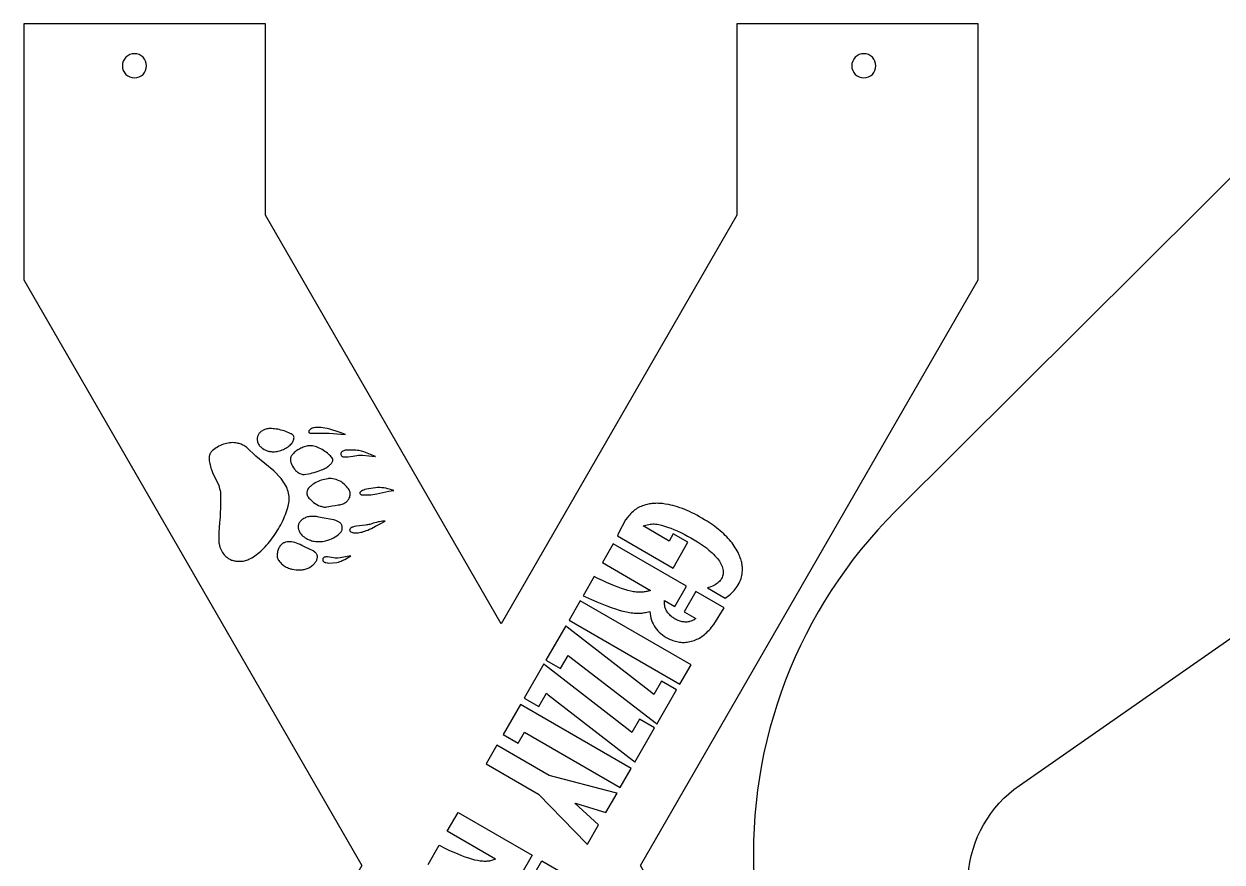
# Model space of a CAD drawing. Extents: x -11.6 to 11.6, y -11.6 to 11.6.
# Drawn here: x -11.62 to -1.7, y 4.68 to 11.62 of the extents above; entities that cross this region are included whole.
import ezdxf

# ---------------------------------------------------------------- set-up
doc = ezdxf.new("R2010")
doc.units = 0
doc.layers.get('0').update_dxf_attribs({"linetype": 'CONTINUOUS'})
doc.layers.add('LAYER_1', color=18, linetype='CONTINUOUS')

msp = doc.modelspace()

# ---------------------------------------------------------------- linework, layer by layer
msp.add_lwpolyline([(-3.3783, 5.3186), (0.9543, 8.3377), (-1.3386, 10.641), (-4.4046, 7.5889, 0.447445), (-4.0839, 1.6326), (0.6384, -2.1515, 0.962124), (1.6201, -1.0188), (-3.4902, 3.7683, -0.476976)], format="xyb", close=True)
at = {"layer": 'LAYER_1'}
for points in [[(-7.6722, 6.6561), (-9.625, 10.0409), (-9.625, 11.625), (-11.625, 11.625), (-11.625, 9.5053), (-8.8267, 4.655), (-11.625, -0.1953), (-11.625, -2.315), (-9.625, -2.315), (-9.625, -0.7309), (-7.6722, 2.6539), (-5.7195, -0.7309), (-5.7195, -2.315), (-3.7195, -2.315), (-3.7195, -0.1953), (-6.5178, 4.655), (-3.7195, 9.5053), (-3.7195, 11.625), (-5.7195, 11.625), (-5.7195, 10.0409)], [(-9.6917, 8.202), (-9.6924, 8.1969), (-9.6928, 8.1908), (-9.6928, 8.1846), (-9.6925, 8.1788), (-9.6913, 8.1708), (-9.6897, 8.1633), (-9.6875, 8.1563), (-9.6848, 8.1496), (-9.6814, 8.1433), (-9.6775, 8.1373), (-9.673, 8.1315), (-9.6678, 8.126), (-9.6627, 8.1213), (-9.6574, 8.1168), (-9.652, 8.1125), (-9.6464, 8.1085), (-9.6347, 8.1012), (-9.6224, 8.0951), (-9.6162, 8.0924), (-9.6098, 8.09), (-9.6033, 8.0879), (-9.5968, 8.0861), (-9.5902, 8.0846), (-9.5835, 8.0834), (-9.5768, 8.0825), (-9.5701, 8.082), (-9.56, 8.0817), (-9.5496, 8.0821), (-9.5391, 8.0831), (-9.5285, 8.0847), (-9.5179, 8.087), (-9.5073, 8.0898), (-9.4967, 8.0931), (-9.4863, 8.097), (-9.476, 8.1014), (-9.4659, 8.1063), (-9.4561, 8.1117), (-9.4466, 8.1175), (-9.4375, 8.1237), (-9.4288, 8.1303), (-9.4206, 8.1374), (-9.4129, 8.1447), (-9.4071, 8.1511), (-9.4021, 8.1577), (-9.3978, 8.1644), (-9.3943, 8.1713), (-9.3915, 8.1784), (-9.3895, 8.1855), (-9.3883, 8.1927), (-9.3879, 8.2), (-9.3882, 8.2052), (-9.3892, 8.2097), (-9.3911, 8.2139), (-9.394, 8.2177), (-9.3982, 8.2215), (-9.4038, 8.2254), (-9.4109, 8.2295), (-9.4197, 8.2341), (-9.4314, 8.2396), (-9.4437, 8.2448), (-9.4565, 8.2496), (-9.4696, 8.254), (-9.4829, 8.2581), (-9.4964, 8.2617), (-9.5099, 8.2649), (-9.5233, 8.2676), (-9.5365, 8.2698), (-9.5493, 8.2716), (-9.5617, 8.2728), (-9.5736, 8.2734), (-9.5848, 8.2735), (-9.5952, 8.273), (-9.6048, 8.2719), (-9.6133, 8.2702), (-9.6215, 8.2679), (-9.6292, 8.2653), (-9.6365, 8.2625), (-9.6434, 8.2594), (-9.6499, 8.256), (-9.656, 8.2523), (-9.6616, 8.2484), (-9.6668, 8.2442), (-9.6715, 8.2397), (-9.6758, 8.235), (-9.6796, 8.2301), (-9.683, 8.2249), (-9.6859, 8.2195), (-9.6883, 8.2139), (-9.6903, 8.2081)], [(-9.2567, 8.2637), (-9.2608, 8.2592), (-9.2638, 8.2549), (-9.2657, 8.251), (-9.2663, 8.2476), (-9.2659, 8.2446), (-9.2648, 8.2419), (-9.263, 8.2396), (-9.2606, 8.2378), (-9.2549, 8.2345), (-9.096, 8.2359), (-8.9991, 8.2282), (-8.9611, 8.2256), (-9.0054, 8.2409), (-9.0387, 8.2522), (-9.0672, 8.2614), (-9.0917, 8.2686), (-9.113, 8.2741), (-9.132, 8.278), (-9.1497, 8.2806), (-9.1667, 8.282), (-9.184, 8.2825), (-9.1982, 8.2823), (-9.2105, 8.2817), (-9.2211, 8.2804), (-9.2302, 8.2786), (-9.2381, 8.2761), (-9.245, 8.2728), (-9.2511, 8.2687)], [(-10.0885, 8.0514), (-10.0897, 8.0456), (-10.0908, 8.0388), (-10.0915, 8.0317), (-10.0918, 8.0252), (-10.0915, 8.0168), (-10.0905, 8.0069), (-10.0887, 7.9957), (-10.0864, 7.9836), (-10.0836, 7.9711), (-10.0803, 7.9586), (-10.0767, 7.9464), (-10.0728, 7.9349), (-10.064, 7.9103), (-10.0115, 7.8014), (-10.0076, 7.7887), (-10.0039, 7.7753), (-10.0004, 7.7609), (-9.997, 7.7457), (-9.9971, 7.6608), (-9.9975, 7.614), (-9.9985, 7.5767), (-10.0008, 7.5399), (-10.0046, 7.4949), (-10.0119, 7.4139), (-10.0118, 7.3721), (-10.0115, 7.3493), (-10.0106, 7.3332), (-10.0098, 7.3265), (-10.0086, 7.32), (-10.0052, 7.3057), (-10.0013, 7.2925), (-9.997, 7.2802), (-9.9921, 7.2687), (-9.9866, 7.2579), (-9.9805, 7.2477), (-9.9737, 7.238), (-9.9662, 7.2288), (-9.9579, 7.22), (-9.9518, 7.2141), (-9.9456, 7.2087), (-9.9393, 7.2037), (-9.933, 7.1992), (-9.9265, 7.195), (-9.9199, 7.1913), (-9.9131, 7.188), (-9.9061, 7.185), (-9.8989, 7.1825), (-9.8915, 7.1803), (-9.8838, 7.1785), (-9.8757, 7.1771), (-9.8674, 7.1759), (-9.8587, 7.1752), (-9.8497, 7.1747), (-9.8402, 7.1746), (-9.8285, 7.1748), (-9.8178, 7.1754), (-9.8078, 7.1765), (-9.7984, 7.1782), (-9.7892, 7.1803), (-9.7802, 7.1831), (-9.771, 7.1866), (-9.7615, 7.1907), (-9.7494, 7.1967), (-9.7372, 7.2035), (-9.7249, 7.211), (-9.7126, 7.2193), (-9.7002, 7.2283), (-9.6879, 7.238), (-9.6755, 7.2483), (-9.6632, 7.2592), (-9.651, 7.2707), (-9.6388, 7.2828), (-9.6268, 7.2954), (-9.6149, 7.3085), (-9.6031, 7.3221), (-9.5915, 7.3361), (-9.5801, 7.3506), (-9.5689, 7.3654), (-9.5579, 7.3805), (-9.5472, 7.396), (-9.5368, 7.4118), (-9.5267, 7.4278), (-9.5169, 7.4441), (-9.5075, 7.4605), (-9.4984, 7.4772), (-9.4897, 7.4939), (-9.4815, 7.5108), (-9.4736, 7.5278), (-9.4663, 7.5448), (-9.4594, 7.5619), (-9.453, 7.5789), (-9.4471, 7.5959), (-9.4418, 7.6129), (-9.437, 7.6297), (-9.4337, 7.6438), (-9.4311, 7.6578), (-9.4294, 7.6716), (-9.4286, 7.6853), (-9.4285, 7.6989), (-9.4293, 7.7123), (-9.4309, 7.7257), (-9.4333, 7.739), (-9.4366, 7.7522), (-9.4407, 7.7653), (-9.4457, 7.7784), (-9.4515, 7.7915), (-9.4582, 7.8045), (-9.4657, 7.8174), (-9.4741, 7.8304), (-9.4833, 7.8434), (-9.4954, 7.8597), (-9.5563, 7.9224), (-9.7052, 8.0465), (-9.7792, 8.1182), (-9.795, 8.1278), (-9.8029, 8.1323), (-9.8107, 8.1364), (-9.8184, 8.1401), (-9.8263, 8.1435), (-9.8343, 8.1464), (-9.8424, 8.149), (-9.8508, 8.1513), (-9.8595, 8.1532), (-9.8715, 8.1553), (-9.8837, 8.1565), (-9.896, 8.157), (-9.9086, 8.1566), (-9.9212, 8.1556), (-9.934, 8.1537), (-9.9467, 8.1512), (-9.9595, 8.1479), (-9.9721, 8.1439), (-9.9847, 8.1392), (-9.9971, 8.1338), (-10.0094, 8.1277), (-10.0214, 8.121), (-10.0331, 8.1137), (-10.0445, 8.1057), (-10.0555, 8.0971), (-10.0621, 8.0914), (-10.068, 8.0858), (-10.073, 8.0803), (-10.0773, 8.0748), (-10.081, 8.0692), (-10.0841, 8.0635), (-10.0865, 8.0576)], [(-9.4109, 8.0446), (-9.4141, 8.0385), (-9.4164, 8.0326), (-9.4178, 8.0269), (-9.4182, 8.0218), (-9.418, 8.0164), (-9.4174, 8.0108), (-9.4164, 8.0049), (-9.415, 7.999), (-9.4132, 7.9929), (-9.4111, 7.9867), (-9.406, 7.9743), (-9.3996, 7.9619), (-9.3922, 7.9498), (-9.3838, 7.9384), (-9.3794, 7.933), (-9.3747, 7.9278), (-9.3672, 7.9204), (-9.36, 7.914), (-9.3529, 7.9086), (-9.3459, 7.9041), (-9.3388, 7.9005), (-9.3316, 7.8978), (-9.3242, 7.8958), (-9.3166, 7.8947), (-9.303, 7.8933), (-9.2675, 7.8998), (-9.2524, 7.9028), (-9.2366, 7.9065), (-9.2204, 7.9108), (-9.2043, 7.9154), (-9.1886, 7.9204), (-9.1737, 7.9255), (-9.1601, 7.9307), (-9.1481, 7.9358), (-9.139, 7.9401), (-9.1304, 7.9446), (-9.1222, 7.9493), (-9.1145, 7.9542), (-9.1072, 7.9592), (-9.1005, 7.9643), (-9.0943, 7.9695), (-9.0886, 7.9748), (-9.0836, 7.9801), (-9.0791, 7.9854), (-9.0753, 7.9907), (-9.0721, 7.996), (-9.0695, 8.0013), (-9.0677, 8.0064), (-9.0666, 8.0115), (-9.0662, 8.0165), (-9.0664, 8.0188), (-9.0671, 8.0213), (-9.0696, 8.0268), (-9.0736, 8.0329), (-9.079, 8.0396), (-9.0857, 8.0467), (-9.0934, 8.0541), (-9.1021, 8.0617), (-9.1117, 8.0694), (-9.1219, 8.0771), (-9.1327, 8.0847), (-9.1439, 8.0921), (-9.1555, 8.0992), (-9.1671, 8.1059), (-9.1788, 8.112), (-9.1904, 8.1175), (-9.2017, 8.1222), (-9.2128, 8.1262), (-9.2229, 8.1288), (-9.2336, 8.1304), (-9.2466, 8.1314), (-9.2603, 8.1318), (-9.2658, 8.1317), (-9.2708, 8.1312), (-9.2757, 8.1305), (-9.2808, 8.1293), (-9.2934, 8.1257), (-9.303, 8.1225), (-9.3124, 8.1189), (-9.3217, 8.115), (-9.3308, 8.1108), (-9.3397, 8.1063), (-9.3483, 8.1015), (-9.3566, 8.0964), (-9.3645, 8.0912), (-9.372, 8.0858), (-9.3792, 8.0802), (-9.3858, 8.0744), (-9.392, 8.0686), (-9.3976, 8.0626), (-9.4027, 8.0566), (-9.4071, 8.0506)], [(-8.998, 8.0724), (-8.9995, 8.0679), (-9.0002, 8.0641), (-8.9993, 8.0593), (-8.9968, 8.0524), (-8.9949, 8.0487), (-8.9923, 8.0457), (-8.9891, 8.0432), (-8.985, 8.0413), (-8.9799, 8.0399), (-8.9737, 8.0389), (-8.9663, 8.0384), (-8.9576, 8.0383), (-8.9383, 8.0383), (-8.9003, 8.0459), (-8.8831, 8.049), (-8.8671, 8.0514), (-8.8531, 8.0528), (-8.8421, 8.0533), (-8.8218, 8.0533), (-8.7155, 8.0411), (-8.7141, 8.0425), (-8.8091, 8.0797), (-8.8283, 8.0853), (-8.8396, 8.0883), (-8.8511, 8.0908), (-8.8629, 8.0928), (-8.875, 8.0944), (-8.8876, 8.0954), (-8.9006, 8.096), (-8.9143, 8.0962), (-8.9286, 8.0959), (-8.9636, 8.0946), (-8.9749, 8.0904), (-8.9834, 8.0867), (-8.9869, 8.0847), (-8.99, 8.0825), (-8.9926, 8.0802), (-8.9948, 8.0778), (-8.9966, 8.0752)], [(-9.2765, 7.7642), (-9.2785, 7.7587), (-9.28, 7.7525), (-9.2811, 7.7459), (-9.2814, 7.7395), (-9.2811, 7.7324), (-9.2799, 7.7257), (-9.2778, 7.7191), (-9.2747, 7.7125), (-9.2705, 7.7057), (-9.265, 7.6986), (-9.2582, 7.6909), (-9.2499, 7.6824), (-9.2383, 7.6717), (-9.2258, 7.6618), (-9.2127, 7.6528), (-9.199, 7.6448), (-9.1851, 7.6378), (-9.171, 7.6321), (-9.164, 7.6297), (-9.157, 7.6277), (-9.1501, 7.626), (-9.1433, 7.6246), (-9.1344, 7.6235), (-9.1302, 7.6233), (-9.1257, 7.6235), (-9.115, 7.6248), (-9.1003, 7.6275), (-9.0729, 7.6325), (-9.0459, 7.6369), (-9.0208, 7.641), (-9.0097, 7.6433), (-8.9995, 7.6458), (-8.9903, 7.6484), (-8.9818, 7.6512), (-8.9741, 7.6543), (-8.9671, 7.6577), (-8.9608, 7.6614), (-8.955, 7.6655), (-8.9498, 7.6699), (-8.9451, 7.6747), (-8.9407, 7.6799), (-8.9368, 7.6856), (-8.9332, 7.6918), (-8.9298, 7.6985), (-8.9265, 7.7064), (-8.9244, 7.7137), (-8.9234, 7.7218), (-8.9231, 7.7319), (-8.9234, 7.7426), (-8.9238, 7.7467), (-8.9245, 7.7503), (-8.9256, 7.7538), (-8.9272, 7.7574), (-8.932, 7.766), (-8.9374, 7.774), (-8.9448, 7.7833), (-8.9537, 7.7933), (-8.9635, 7.8036), (-8.9737, 7.8134), (-8.9837, 7.8223), (-8.9929, 7.8298), (-9.0008, 7.8351), (-9.0133, 7.8418), (-9.0264, 7.8474), (-9.0398, 7.8521), (-9.0535, 7.8556), (-9.0673, 7.858), (-9.081, 7.8593), (-9.0878, 7.8595), (-9.0945, 7.8594), (-9.101, 7.859), (-9.1075, 7.8583), (-9.1214, 7.856), (-9.1353, 7.853), (-9.1491, 7.8494), (-9.1626, 7.8452), (-9.1758, 7.8404), (-9.1886, 7.8351), (-9.201, 7.8293), (-9.2128, 7.8231), (-9.2239, 7.8165), (-9.2343, 7.8097), (-9.2438, 7.8025), (-9.2525, 7.7951), (-9.2602, 7.7875), (-9.2668, 7.7798), (-9.2722, 7.772)], [(-8.8364, 7.7501), (-8.8391, 7.7472), (-8.8413, 7.7442), (-8.8428, 7.7414), (-8.8433, 7.7393), (-8.8429, 7.7373), (-8.8418, 7.7349), (-8.8401, 7.7325), (-8.8381, 7.7303), (-8.8328, 7.7256), (-8.8003, 7.7246), (-8.7841, 7.7244), (-8.7678, 7.7249), (-8.7515, 7.726), (-8.7353, 7.7278), (-8.7027, 7.7321), (-8.6014, 7.7541), (-8.5636, 7.7598), (-8.562, 7.7614), (-8.5899, 7.7696), (-8.6095, 7.775), (-8.6276, 7.7791), (-8.6448, 7.7821), (-8.6615, 7.784), (-8.6782, 7.7848), (-8.6955, 7.7845), (-8.7138, 7.7833), (-8.7336, 7.7811), (-8.7529, 7.7783), (-8.7704, 7.7752), (-8.7861, 7.7717), (-8.7999, 7.768), (-8.8118, 7.764), (-8.8219, 7.7597), (-8.8301, 7.755), (-8.8335, 7.7526)], [(-6.6267, 7.536), (-6.6413, 7.5167), (-6.7005, 7.4084), (-6.7075, 7.3855), (-6.2482, 7.1184), (-6.1248, 7.332), (-6.2461, 7.402), (-6.2811, 7.3413), (-6.4953, 7.467), (-6.4633, 7.4757), (-6.4499, 7.4791), (-6.4377, 7.4816), (-6.4264, 7.4832), (-6.4153, 7.4839), (-6.4041, 7.4838), (-6.3923, 7.4827), (-6.3793, 7.4808), (-6.3648, 7.4781), (-6.3538, 7.4757), (-6.3424, 7.4729), (-6.3186, 7.4661), (-6.2935, 7.4579), (-6.2673, 7.4483), (-6.2403, 7.4374), (-6.2127, 7.4254), (-6.1847, 7.4124), (-6.1565, 7.3985), (-6.1283, 7.3837), (-6.1004, 7.3683), (-6.073, 7.3523), (-6.0462, 7.3358), (-6.0204, 7.319), (-5.9956, 7.3019), (-5.9723, 7.2846), (-5.9505, 7.2674), (-5.9367, 7.2557), (-5.9238, 7.244), (-5.9118, 7.2324), (-5.9006, 7.2208), (-5.8903, 7.2092), (-5.8808, 7.1977), (-5.8721, 7.1862), (-5.8643, 7.1749), (-5.8574, 7.1636), (-5.8513, 7.1524), (-5.8461, 7.1414), (-5.8418, 7.1305), (-5.8382, 7.1198), (-5.8356, 7.1092), (-5.8338, 7.0988), (-5.8329, 7.0886), (-5.8328, 7.0786), (-5.8336, 7.0689), (-5.8352, 7.0593), (-5.8377, 7.0501), (-5.8411, 7.0411), (-5.8454, 7.0324), (-5.8505, 7.0239), (-5.8564, 7.0158), (-5.8632, 7.008), (-5.8709, 7.0006), (-5.8795, 6.9935), (-5.8889, 6.9867), (-5.8992, 6.9804), (-5.9104, 6.9744), (-5.9224, 6.9689), (-5.9353, 6.9638), (-5.9628, 6.9536), (-5.8156, 6.8686), (-5.7859, 6.8924), (-5.7724, 6.9035), (-5.7606, 6.9138), (-5.7502, 6.9238), (-5.7409, 6.9337), (-5.7324, 6.9439), (-5.7244, 6.9547), (-5.7166, 6.9665), (-5.7088, 6.9794), (-5.7014, 6.9929), (-5.6949, 7.0059), (-5.6895, 7.0187), (-5.6849, 7.0315), (-5.6811, 7.0444), (-5.6781, 7.0576), (-5.6759, 7.0712), (-5.6743, 7.0854), (-5.6736, 7.0955), (-5.6733, 7.1054), (-5.6733, 7.1153), (-5.6737, 7.1251), (-5.6745, 7.1348), (-5.6756, 7.1445), (-5.6772, 7.1543), (-5.6792, 7.1641), (-5.6815, 7.1739), (-5.6843, 7.1838), (-5.6874, 7.1939), (-5.691, 7.2041), (-5.6951, 7.2144), (-5.6995, 7.225), (-5.7097, 7.2469), (-5.7168, 7.2605), (-5.7243, 7.2739), (-5.7324, 7.2872), (-5.7409, 7.3003), (-5.75, 7.3133), (-5.7595, 7.3262), (-5.7697, 7.339), (-5.7803, 7.3516), (-5.7916, 7.3642), (-5.8034, 7.3767), (-5.8157, 7.3891), (-5.8287, 7.4015), (-5.8423, 7.4139), (-5.8565, 7.4262), (-5.8713, 7.4386), (-5.8868, 7.4509), (-5.9147, 7.4727), (-5.9661, 7.5057), (-5.9874, 7.5191), (-6.0085, 7.5319), (-6.0294, 7.544), (-6.0502, 7.5555), (-6.0707, 7.5663), (-6.0911, 7.5765), (-6.1113, 7.5861), (-6.1314, 7.595), (-6.1512, 7.6033), (-6.171, 7.611), (-6.1906, 7.6181), (-6.21, 7.6245), (-6.2294, 7.6304), (-6.2486, 7.6356), (-6.2676, 7.6402), (-6.2866, 7.6441), (-6.3121, 7.6486), (-6.3361, 7.6519), (-6.3589, 7.6538), (-6.3699, 7.6544), (-6.3807, 7.6546), (-6.3913, 7.6544), (-6.4018, 7.654), (-6.4122, 7.6533), (-6.4224, 7.6522), (-6.4327, 7.6508), (-6.4429, 7.6492), (-6.4633, 7.6449), (-6.4764, 7.6415), (-6.489, 7.6378), (-6.5009, 7.6337), (-6.5124, 7.6293), (-6.5234, 7.6245), (-6.5341, 7.6192), (-6.5443, 7.6134), (-6.5542, 7.6072), (-6.5638, 7.6004), (-6.5732, 7.5931), (-6.5824, 7.5852), (-6.5914, 7.5767), (-6.6003, 7.5675), (-6.6091, 7.5577), (-6.6179, 7.5472)], [(-9.3514, 7.4765), (-9.3537, 7.4669), (-9.3548, 7.4606), (-9.3545, 7.4569), (-9.3536, 7.4518), (-9.3502, 7.4391), (-9.3455, 7.4256), (-9.3429, 7.4196), (-9.3404, 7.4144), (-9.3357, 7.4069), (-9.3295, 7.3992), (-9.3222, 7.3915), (-9.3139, 7.3838), (-9.3049, 7.3765), (-9.2953, 7.3697), (-9.2853, 7.3635), (-9.2753, 7.3582), (-9.2632, 7.3527), (-9.2522, 7.3482), (-9.2418, 7.3447), (-9.2315, 7.342), (-9.2209, 7.3401), (-9.2095, 7.3389), (-9.197, 7.3383), (-9.1827, 7.3382), (-9.1649, 7.3385), (-9.1509, 7.3394), (-9.1385, 7.3412), (-9.1259, 7.3441), (-9.1088, 7.349), (-9.0922, 7.3548), (-9.0762, 7.3615), (-9.061, 7.3691), (-9.0466, 7.3773), (-9.0331, 7.3863), (-9.0207, 7.3959), (-9.015, 7.4009), (-9.0095, 7.4061), (-9.0031, 7.4127), (-8.998, 7.4187), (-8.9941, 7.4244), (-8.9912, 7.43), (-8.9893, 7.4357), (-8.9882, 7.4418), (-8.988, 7.4484), (-8.9884, 7.4559), (-8.989, 7.461), (-8.99, 7.4659), (-8.9913, 7.4706), (-8.9929, 7.475), (-8.9949, 7.4792), (-8.9973, 7.4832), (-9, 7.4869), (-9.003, 7.4905), (-9.0064, 7.4938), (-9.0102, 7.4969), (-9.0144, 7.4998), (-9.0189, 7.5025), (-9.0238, 7.505), (-9.0291, 7.5074), (-9.0408, 7.5115), (-9.0573, 7.5165), (-9.1536, 7.5338), (-9.1815, 7.5403), (-9.192, 7.5426), (-9.2023, 7.5443), (-9.2123, 7.5456), (-9.2221, 7.5465), (-9.2317, 7.5468), (-9.241, 7.5467), (-9.25, 7.5461), (-9.2588, 7.545), (-9.2674, 7.5435), (-9.2757, 7.5414), (-9.2838, 7.5389), (-9.2917, 7.536), (-9.2993, 7.5325), (-9.3066, 7.5286), (-9.3138, 7.5242), (-9.3207, 7.5193), (-9.3263, 7.5147), (-9.3314, 7.5099), (-9.3361, 7.5048), (-9.3403, 7.4994), (-9.3439, 7.4939), (-9.347, 7.4882), (-9.3495, 7.4824)], [(-8.9212, 7.4459), (-8.9234, 7.4428), (-8.9252, 7.4393), (-8.9264, 7.4357), (-8.9269, 7.4326), (-8.9267, 7.4302), (-8.9262, 7.428), (-8.9253, 7.4258), (-8.924, 7.4238), (-8.9224, 7.4219), (-8.9205, 7.4202), (-8.9159, 7.4171), (-8.91, 7.4145), (-8.9032, 7.4125), (-8.8954, 7.4111), (-8.8869, 7.4102), (-8.8775, 7.4099), (-8.8676, 7.4101), (-8.8571, 7.411), (-8.8462, 7.4124), (-8.835, 7.4144), (-8.8235, 7.417), (-8.8119, 7.4203), (-8.8002, 7.4241), (-8.7893, 7.4283), (-8.7767, 7.4336), (-8.7624, 7.44), (-8.7467, 7.4474), (-8.7123, 7.4646), (-8.6752, 7.4843), (-8.6325, 7.5076), (-8.6461, 7.5069), (-8.6557, 7.5061), (-8.6667, 7.5047), (-8.6788, 7.5026), (-8.6916, 7.5), (-8.7048, 7.497), (-8.7181, 7.4936), (-8.731, 7.4899), (-8.7433, 7.486), (-8.7608, 7.4804), (-8.7687, 7.4784), (-8.7767, 7.4766), (-8.7854, 7.4751), (-8.7955, 7.4737), (-8.8218, 7.4708), (-8.8699, 7.4659), (-8.8876, 7.4617), (-8.9011, 7.4582), (-8.906, 7.4567), (-8.9099, 7.4551), (-8.9132, 7.4533), (-8.916, 7.4513)], [(-9.5272, 7.237), (-9.5278, 7.2312), (-9.5282, 7.2252), (-9.5282, 7.2195), (-9.5279, 7.215), (-9.5266, 7.2081), (-9.5245, 7.2011), (-9.5217, 7.1941), (-9.5182, 7.1872), (-9.514, 7.1803), (-9.5092, 7.1735), (-9.5038, 7.1668), (-9.4978, 7.1603), (-9.4913, 7.154), (-9.4843, 7.1479), (-9.4768, 7.1421), (-9.4688, 7.1366), (-9.4605, 7.1314), (-9.4518, 7.1266), (-9.4427, 7.1221), (-9.4333, 7.1181), (-9.4264, 7.1156), (-9.4191, 7.1132), (-9.4114, 7.1112), (-9.4034, 7.1093), (-9.3866, 7.1063), (-9.3693, 7.1044), (-9.3519, 7.1035), (-9.3348, 7.1036), (-9.3265, 7.1041), (-9.3184, 7.1049), (-9.3107, 7.106), (-9.3034, 7.1074), (-9.2954, 7.1093), (-9.2876, 7.1117), (-9.2797, 7.1145), (-9.272, 7.1178), (-9.2645, 7.1214), (-9.2571, 7.1254), (-9.25, 7.1297), (-9.2431, 7.1343), (-9.2366, 7.1392), (-9.2304, 7.1443), (-9.2245, 7.1496), (-9.2192, 7.1551), (-9.2142, 7.1608), (-9.2098, 7.1666), (-9.206, 7.1725), (-9.2027, 7.1785), (-9.2, 7.1843), (-9.1978, 7.1898), (-9.1961, 7.1951), (-9.1948, 7.2002), (-9.194, 7.2052), (-9.1936, 7.2099), (-9.1938, 7.2145), (-9.1944, 7.219), (-9.1955, 7.2233), (-9.197, 7.2275), (-9.1991, 7.2316), (-9.2016, 7.2357), (-9.2046, 7.2396), (-9.2081, 7.2435), (-9.2121, 7.2473), (-9.2166, 7.2511), (-9.2296, 7.2615), (-9.2638, 7.2775), (-9.295, 7.2925), (-9.322, 7.306), (-9.3374, 7.3136), (-9.3523, 7.3201), (-9.3668, 7.3255), (-9.3809, 7.3298), (-9.3945, 7.3331), (-9.4076, 7.3353), (-9.4201, 7.3364), (-9.4321, 7.3365), (-9.4436, 7.3355), (-9.4544, 7.3334), (-9.4595, 7.332), (-9.4646, 7.3303), (-9.4694, 7.3283), (-9.4741, 7.3261), (-9.4786, 7.3236), (-9.4829, 7.3208), (-9.4871, 7.3178), (-9.491, 7.3145), (-9.4948, 7.3109), (-9.4984, 7.3071), (-9.5019, 7.303), (-9.5051, 7.2987), (-9.5088, 7.2928), (-9.5123, 7.2862), (-9.5156, 7.2789), (-9.5186, 7.271), (-9.5214, 7.2628), (-9.5237, 7.2543), (-9.5257, 7.2457)], [(-6.058, 6.9239), (-6.155, 6.756), (-6.058, 6.7008), (-6.074, 6.6903), (-6.0819, 6.6859), (-6.0913, 6.6814), (-6.1012, 6.6776), (-6.1104, 6.6747), (-6.1178, 6.6731), (-6.1254, 6.672), (-6.1332, 6.6713), (-6.141, 6.671), (-6.1489, 6.6712), (-6.1568, 6.6718), (-6.1648, 6.6728), (-6.1728, 6.6743), (-6.1808, 6.6761), (-6.1887, 6.6783), (-6.1966, 6.6809), (-6.2044, 6.6838), (-6.2122, 6.687), (-6.2198, 6.6906), (-6.2273, 6.6945), (-6.2347, 6.6987), (-6.2418, 6.7032), (-6.2488, 6.708), (-6.2556, 6.713), (-6.2621, 6.7183), (-6.2684, 6.7239), (-6.2745, 6.7296), (-6.2802, 6.7356), (-6.2856, 6.7418), (-6.2907, 6.7482), (-6.2954, 6.7548), (-6.2998, 6.7615), (-6.3037, 6.7685), (-6.3073, 6.7755), (-6.3104, 6.7827), (-6.3131, 6.79), (-6.3153, 6.7974), (-6.3173, 6.8069), (-6.3189, 6.8169), (-6.3197, 6.8264), (-6.3198, 6.834), (-6.3188, 6.8493), (-6.234, 6.801), (-6.1368, 6.9694), (-6.7438, 7.3199), (-6.8338, 7.164), (-6.436, 6.9324), (-6.4625, 6.9252), (-6.4707, 6.9232), (-6.4791, 6.9215), (-6.4877, 6.9201), (-6.4966, 6.919), (-6.5056, 6.9183), (-6.515, 6.9179), (-6.5245, 6.9178), (-6.5343, 6.9181), (-6.5444, 6.9188), (-6.5548, 6.9197), (-6.5654, 6.921), (-6.5763, 6.9227), (-6.5991, 6.9271), (-6.6232, 6.9329), (-6.6486, 6.9401), (-6.6754, 6.9488), (-6.7037, 6.959), (-6.7336, 6.9706), (-6.7651, 6.9838), (-6.7983, 6.9985), (-6.8333, 7.0148), (-6.8702, 7.0326), (-6.9009, 7.0478), (-6.9925, 6.8891), (-6.9719, 6.8798), (-6.9239, 6.8584), (-6.8788, 6.8389), (-6.8366, 6.8214), (-6.797, 6.8058), (-6.76, 6.792), (-6.7254, 6.7801), (-6.693, 6.7699), (-6.6627, 6.7615), (-6.6483, 6.7579), (-6.6343, 6.7548), (-6.6207, 6.752), (-6.6076, 6.7497), (-6.5949, 6.7477), (-6.5825, 6.7462), (-6.5705, 6.745), (-6.5589, 6.7443), (-6.5475, 6.7439), (-6.5365, 6.7439), (-6.5257, 6.7443), (-6.5152, 6.745), (-6.505, 6.7461), (-6.4949, 6.7476), (-6.4851, 6.7494), (-6.4755, 6.7515), (-6.4411, 6.7599), (-6.4384, 6.7392), (-6.4356, 6.7216), (-6.4316, 6.7044), (-6.4266, 6.6877), (-6.4206, 6.6716), (-6.4134, 6.656), (-6.4053, 6.641), (-6.3962, 6.6266), (-6.3861, 6.6129), (-6.375, 6.5997), (-6.363, 6.5873), (-6.35, 6.5755), (-6.3362, 6.5644), (-6.3214, 6.5541), (-6.3057, 6.5445), (-6.2892, 6.5357), (-6.2719, 6.5277), (-6.2602, 6.5229), (-6.2487, 6.5186), (-6.2374, 6.5149), (-6.2264, 6.5116), (-6.2155, 6.5089), (-6.2047, 6.5066), (-6.1941, 6.5049), (-6.1835, 6.5037), (-6.1729, 6.503), (-6.1624, 6.5028), (-6.1518, 6.503), (-6.1412, 6.5038), (-6.1305, 6.5051), (-6.1197, 6.5068), (-6.1088, 6.5091), (-6.0976, 6.5118), (-6.0855, 6.5152), (-6.0738, 6.519), (-6.0624, 6.5233), (-6.0512, 6.5281), (-6.0403, 6.5333), (-6.0297, 6.539), (-6.0192, 6.5452), (-6.0089, 6.552), (-5.9987, 6.5593), (-5.9886, 6.5672), (-5.9786, 6.5757), (-5.9687, 6.5848), (-5.9587, 6.5945), (-5.9487, 6.605), (-5.9387, 6.6161), (-5.9286, 6.6279), (-5.9091, 6.6513), (-5.825, 6.7894)], [(-9.1436, 7.2038), (-9.1464, 7.2003), (-9.1484, 7.1967), (-9.1495, 7.1925), (-9.1498, 7.1875), (-9.1495, 7.1823), (-9.149, 7.1801), (-9.1483, 7.1782), (-9.1459, 7.1747), (-9.1421, 7.1711), (-9.1384, 7.1684), (-9.1339, 7.1661), (-9.1293, 7.1642), (-9.125, 7.1631), (-9.1093, 7.1607), (-9.1029, 7.1597), (-9.0345, 7.1645), (-9.0206, 7.168), (-9.0134, 7.1701), (-9.0055, 7.1728), (-8.997, 7.1762), (-8.9878, 7.1802), (-8.9674, 7.1902), (-8.944, 7.203), (-8.9168, 7.2184), (-8.9186, 7.2202), (-9.0067, 7.2026), (-9.0257, 7.201), (-9.0362, 7.2006), (-9.048, 7.201), (-9.0617, 7.2024), (-9.0781, 7.2047), (-9.1115, 7.21), (-9.1244, 7.21), (-9.1311, 7.2097), (-9.136, 7.2087), (-9.1381, 7.2079), (-9.1399, 7.2068)], [(-6.0992, 6.3165), (-7.0172, 6.8465), (-7.1088, 6.6877), (-6.1908, 6.1577)], [(-7.1258, 6.6283), (-7.1371, 6.6387), (-7.3005, 6.3557), (-7.1793, 6.2857), (-7.116, 6.3953), (-7.1018, 6.3832), (-6.3966, 5.8379), (-6.3824, 5.8259), (-6.2192, 6.1086), (-6.3433, 6.1803), (-6.4068, 6.0703), (-6.4237, 6.0843)], [(-7.3047, 6.3118), (-7.3189, 6.3238), (-7.4822, 6.0411), (-7.3609, 5.9711), (-7.2973, 6.0812), (-7.2833, 6.0688), (-6.5755, 5.5214), (-6.5642, 5.5109), (-6.4008, 5.794), (-6.525, 5.8656), (-6.5885, 5.7557), (-6.6053, 5.7698)], [(-6.5942, 5.4591), (-7.5122, 5.9891), (-7.6555, 5.7408), (-7.5314, 5.6692), (-7.4797, 5.7587), (-6.6858, 5.3003)], [(-7.2743, 5.4014), (-7.7072, 5.6513), (-7.7972, 5.4955), (-7.3634, 5.245), (-6.9639, 4.8373), (-6.9557, 4.8326), (-6.8666, 4.9905), (-7.0608, 5.1719), (-7.0481, 5.1695), (-6.8053, 5.0935), (-6.7123, 5.2545), (-6.7242, 5.2573)]]:
    msp.add_lwpolyline(points, close=True, dxfattribs=at)
for points in [[(-10.6096, 11.2784, 0.414214), (-10.7096, 11.3784, 0.414214), (-10.8096, 11.2784, 0.414214), (-10.7096, 11.1784, 0.414214)], [(-4.5677, 11.2784, 0.414214), (-4.6677, 11.3784, 0.414214), (-4.7677, 11.2784, 0.414214), (-4.6677, 11.1784, 0.414214)]]:
    msp.add_lwpolyline(points, format="xyb", close=True, dxfattribs=at)
for points in [[(-8.2772, 4.6641), (-8.186, 4.8219), (-8.1342, 4.7967), (-8.0986, 4.7797), (-8.0646, 4.7642), (-8.0321, 4.7503), (-8.0011, 4.7379), (-7.9716, 4.7269), (-7.9436, 4.7175), (-7.9169, 4.7095), (-7.8916, 4.703), (-7.8676, 4.698), (-7.8561, 4.6961), (-7.8448, 4.6945), (-7.834, 4.6932), (-7.8234, 4.6923), (-7.8131, 4.6918), (-7.8031, 4.6917), (-7.7934, 4.6919), (-7.7839, 4.6924), (-7.7748, 4.6933), (-7.7659, 4.6946), (-7.7574, 4.6962), (-7.749, 4.6982), (-7.741, 4.7005), (-7.7332, 4.7031), (-7.7199, 4.708), (-8.1188, 4.9383), (-8.0288, 5.0942), (-7.4156, 4.7402), (-7.5128, 4.5718)], [(-7.4314, 4.5254), (-7.3354, 4.6938), (-7.11, 4.5637)]]:
    msp.add_lwpolyline(points, dxfattribs=at)

doc.saveas('drawing.dxf')
